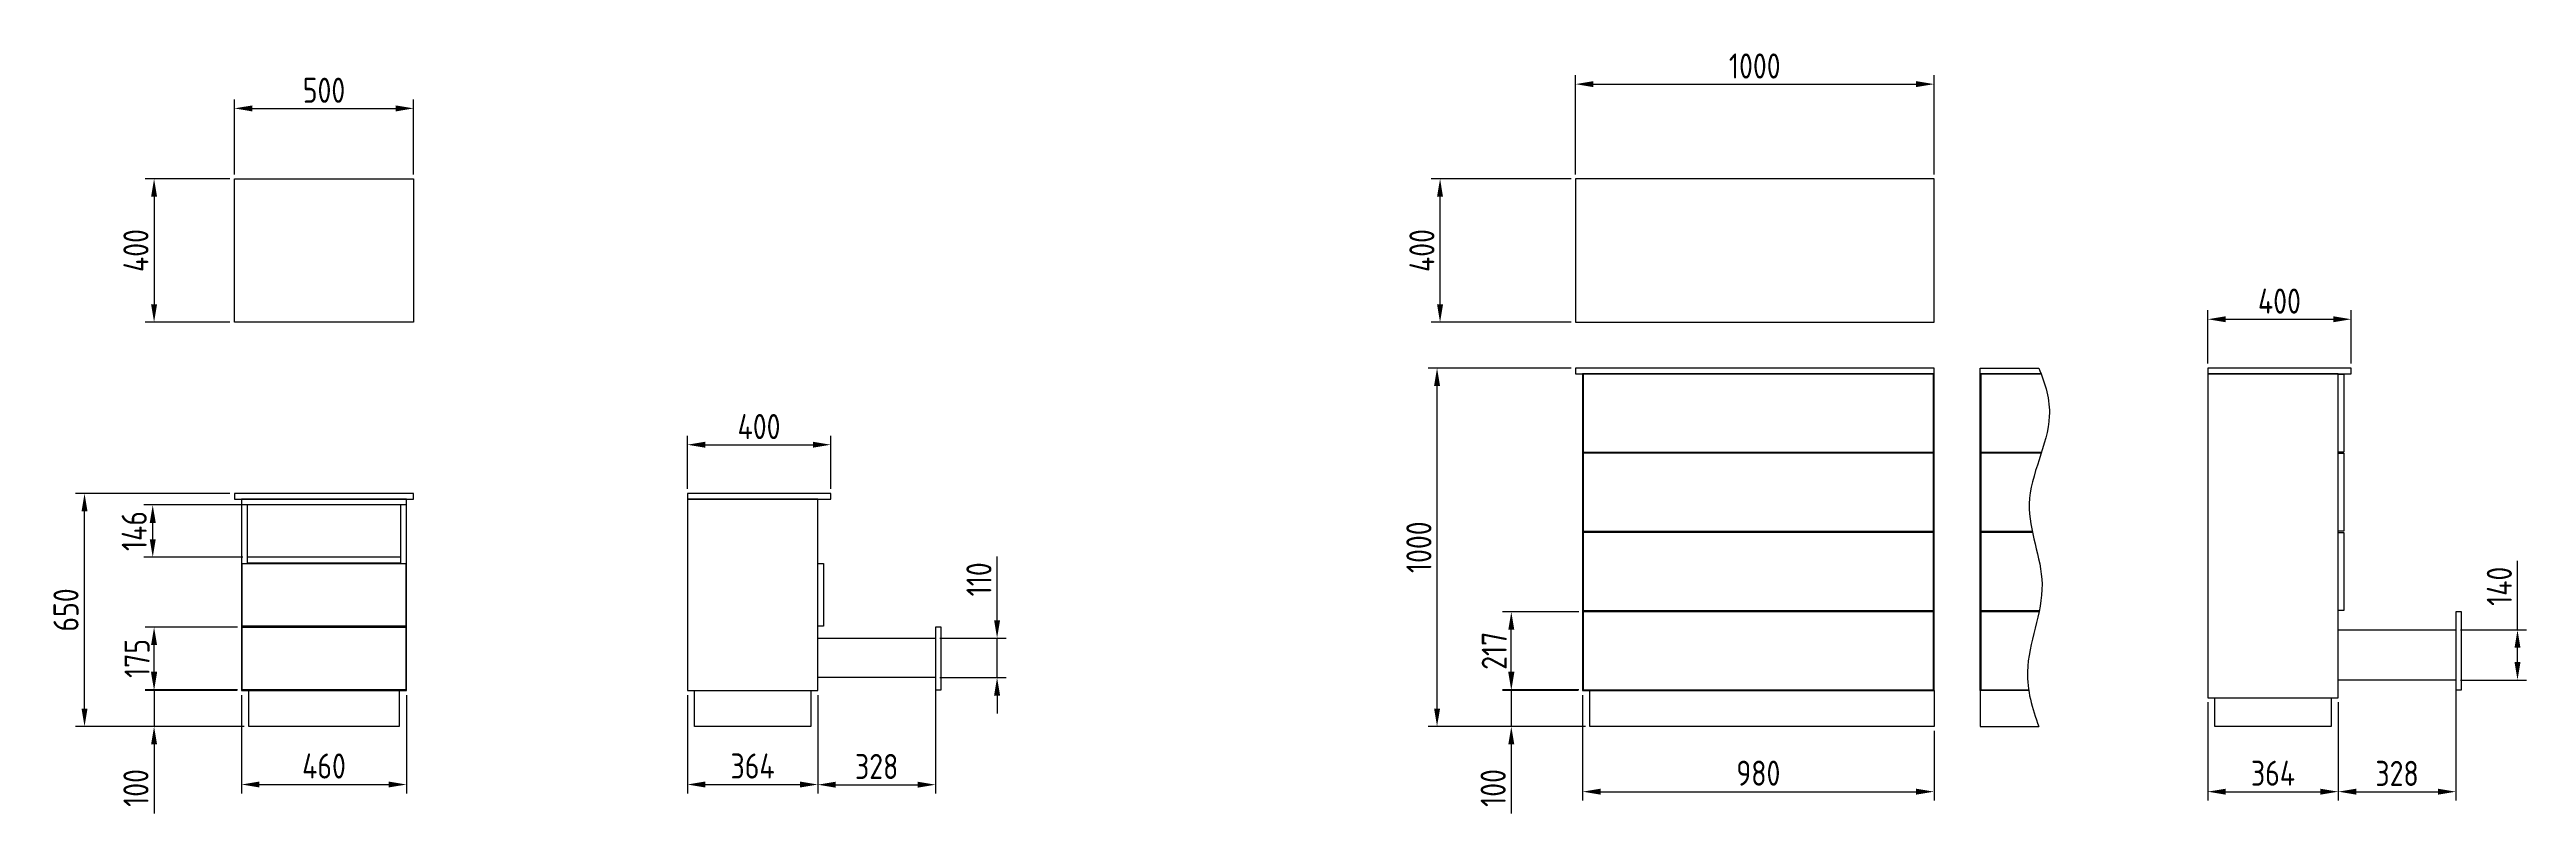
# Model space of a CAD drawing. Header units: millimetres. Extents: x 1713 to 34496, y -3951 to 7152.
# Drawn here: x 27588 to 34496, y 2553 to 4692 of the extents above; entities that cross this region are included whole.
import ezdxf

# ---------------------------------------------------------------- set-up
doc = ezdxf.new("R2010")
doc.units = ezdxf.units.MM
doc.layers.add('awcad.layer.СКД_технические_средства', color=7, linetype='Continuous', lineweight=30)
doc.styles.add('awcad.labels', font='eskd.shx')
doc.dimstyles.new('awcad.dim.building', dxfattribs={"dimtxt": 3.5, "dimasz": 2.5, "dimexe": 1.25, "dimexo": 0.625, "dimtad": 1, "dimtxsty": 'awcad.labels', "dimcen": 2.5, "dimadec": 0, "dimazin": 0, "dimtfac": 1, "dimtmove": 0, "dimatfit": 3, "dimldrblk": 'NONE', "dimfxl": 1, "dimarcsym": 0})

# ---------------------------------------------------------------- blocks, each defined once
blk = doc.blocks.new('*D355')
at = {"layer": 'awcad.layer.СКД_технические_средства', "color": 0, "linetype": 'ByBlock', "lineweight": -2, "transparency": 16777216}
for p, q in [((28103.8, 4343.9), (28103.8, 4552.9)), ((28153.8, 4527.9), (28553.8, 4527.9)), ((28603.8, 4343.9), (28603.8, 4552.9))]:
    blk.add_line(p, q, dxfattribs=at)
at = {"layer": 'awcad.layer.СКД_технические_средства', "color": 0, "linetype": 'ByBlock', "transparency": 16777216}
for points in [[(28153.8, 4536.2), (28153.8, 4519.5), (28103.8, 4527.9)], [(28553.8, 4536.2), (28553.8, 4519.5), (28603.8, 4527.9)]]:
    blk.add_solid(points, dxfattribs=at)
at = {"layer": 'Defpoints', "color": 0, "linetype": 'ByBlock', "transparency": 16777216}
for p in [(28603.8, 4527.9), (28103.8, 4331.4), (28603.8, 4331.4)]:
    blk.add_point(p, dxfattribs=at)
at = {"layer": 'awcad.layer.СКД_технические_средства', "color": 0, "linetype": 'ByBlock', "lineweight": -2, "transparency": 16777216, "insert": (28353.8, 4578.5), "char_height": 70, "attachment_point": 5, "style": 'awcad.labels'}
blk.add_mtext('500', dxfattribs=at)
blk = doc.blocks.new('_None')
blk = doc.blocks.new('*D352')
at = {"layer": 'awcad.layer.СКД_технические_средства', "color": 0, "linetype": 'ByBlock', "lineweight": -2, "transparency": 16777216}
for p, q in [((28091.3, 4331.4), (27854.9, 4331.4)), ((27879.9, 4281.4), (27879.9, 3981.4)), ((28091.3, 3931.4), (27854.9, 3931.4))]:
    blk.add_line(p, q, dxfattribs=at)
at = {"layer": 'awcad.layer.СКД_технические_средства', "color": 0, "linetype": 'ByBlock', "transparency": 16777216}
for points in [[(27871.5, 4281.4), (27888.2, 4281.4), (27879.9, 4331.4)], [(27871.5, 3981.4), (27888.2, 3981.4), (27879.9, 3931.4)]]:
    blk.add_solid(points, dxfattribs=at)
at = {"layer": 'Defpoints', "color": 0, "linetype": 'ByBlock', "transparency": 16777216}
for p in [(28103.8, 4331.4), (27879.9, 3931.4), (28103.8, 3931.4)]:
    blk.add_point(p, dxfattribs=at)
at = {"layer": 'awcad.layer.СКД_технические_средства', "color": 0, "linetype": 'ByBlock', "lineweight": -2, "transparency": 16777216, "insert": (27829.3, 4131.4), "char_height": 70, "attachment_point": 5, "rotation": 90, "style": 'awcad.labels'}
blk.add_mtext('400', dxfattribs=at)
blk = doc.blocks.new('*D358')
at = {"layer": 'awcad.layer.СКД_технические_средства', "color": 0, "linetype": 'ByBlock', "lineweight": -2, "transparency": 16777216}
for p, q in [((28123.8, 2891.2), (28123.8, 2616.8)), ((28583.8, 2891.2), (28583.8, 2616.8)), ((28173.8, 2641.8), (28533.8, 2641.8))]:
    blk.add_line(p, q, dxfattribs=at)
at = {"layer": 'awcad.layer.СКД_технические_средства', "color": 0, "linetype": 'ByBlock', "transparency": 16777216}
for points in [[(28173.8, 2650.1), (28173.8, 2633.5), (28123.8, 2641.8)], [(28533.8, 2650.1), (28533.8, 2633.5), (28583.8, 2641.8)]]:
    blk.add_solid(points, dxfattribs=at)
at = {"layer": 'Defpoints', "color": 0, "linetype": 'ByBlock', "transparency": 16777216}
for p in [(28123.8, 2903.7), (28583.8, 2903.7), (28583.8, 2641.8)]:
    blk.add_point(p, dxfattribs=at)
at = {"layer": 'awcad.layer.СКД_технические_средства', "color": 0, "linetype": 'ByBlock', "lineweight": -2, "transparency": 16777216, "insert": (28353.8, 2693.4), "char_height": 70, "attachment_point": 5, "style": 'awcad.labels'}
blk.add_mtext('460', dxfattribs=at)
blk = doc.blocks.new('*D349')
at = {"layer": 'awcad.layer.СКД_технические_средства', "color": 0, "linetype": 'ByBlock', "lineweight": -2, "transparency": 16777216}
for p, q in [((27879.9, 2953.7), (27879.9, 3003.7)), ((28111.3, 2903.7), (27854.9, 2903.7)), ((27879.9, 2903.7), (27879.9, 2803.7)), ((28131.3, 2803.7), (27854.9, 2803.7)), ((27879.9, 2753.7), (27879.9, 2560.6))]:
    blk.add_line(p, q, dxfattribs=at)
at = {"layer": 'awcad.layer.СКД_технические_средства', "color": 0, "linetype": 'ByBlock', "transparency": 16777216}
for points in [[(27871.5, 2953.7), (27888.2, 2953.7), (27879.9, 2903.7)], [(27871.5, 2753.7), (27888.2, 2753.7), (27879.9, 2803.7)]]:
    blk.add_solid(points, dxfattribs=at)
at = {"layer": 'Defpoints', "color": 0, "linetype": 'ByBlock', "transparency": 16777216}
for p in [(27879.9, 2903.7), (28123.8, 2903.7), (28143.8, 2803.7)]:
    blk.add_point(p, dxfattribs=at)
at = {"layer": 'awcad.layer.СКД_технические_средства', "color": 0, "linetype": 'ByBlock', "lineweight": -2, "transparency": 16777216, "insert": (27829.3, 2632.1), "char_height": 70, "attachment_point": 5, "rotation": 90, "style": 'awcad.labels'}
blk.add_mtext('100', dxfattribs=at)
blk = doc.blocks.new('*D346')
at = {"layer": 'awcad.layer.СКД_технические_средства', "color": 0, "linetype": 'ByBlock', "lineweight": -2, "transparency": 16777216}
for p, q in [((28112.8, 3080.9), (27854.9, 3080.9)), ((27879.9, 2956.2), (27879.9, 3030.9)), ((28112.8, 2906.2), (27854.9, 2906.2))]:
    blk.add_line(p, q, dxfattribs=at)
at = {"layer": 'awcad.layer.СКД_технические_средства', "color": 0, "linetype": 'ByBlock', "transparency": 16777216}
for points in [[(27871.5, 3030.9), (27888.2, 3030.9), (27879.9, 3080.9)], [(27871.5, 2956.2), (27888.2, 2956.2), (27879.9, 2906.2)]]:
    blk.add_solid(points, dxfattribs=at)
at = {"layer": 'Defpoints', "color": 0, "linetype": 'ByBlock', "transparency": 16777216}
for p in [(27879.9, 3080.9), (28125.3, 3080.9), (28125.3, 2906.2)]:
    blk.add_point(p, dxfattribs=at)
at = {"layer": 'awcad.layer.СКД_технические_средства', "color": 0, "linetype": 'ByBlock', "lineweight": -2, "transparency": 16777216, "insert": (27832.4, 2993.5), "char_height": 70, "attachment_point": 5, "rotation": 90, "style": 'awcad.labels'}
blk.add_mtext('175', dxfattribs=at)
blk = doc.blocks.new('*D340')
at = {"layer": 'awcad.layer.СКД_технические_средства', "color": 0, "linetype": 'ByBlock', "lineweight": -2, "transparency": 16777216}
for p, q in [((28127.3, 3421.7), (27851.1, 3421.7)), ((27876.1, 3326), (27876.1, 3371.7)), ((28127.3, 3276), (27851.1, 3276))]:
    blk.add_line(p, q, dxfattribs=at)
at = {"layer": 'awcad.layer.СКД_технические_средства', "color": 0, "linetype": 'ByBlock', "transparency": 16777216}
for points in [[(27867.8, 3371.7), (27884.5, 3371.7), (27876.1, 3421.7)], [(27867.8, 3326), (27884.5, 3326), (27876.1, 3276)]]:
    blk.add_solid(points, dxfattribs=at)
at = {"layer": 'Defpoints', "color": 0, "linetype": 'ByBlock', "transparency": 16777216}
for p in [(27876.1, 3421.7), (28139.8, 3421.7), (28139.8, 3276)]:
    blk.add_point(p, dxfattribs=at)
at = {"layer": 'awcad.layer.СКД_технические_средства', "color": 0, "linetype": 'ByBlock', "lineweight": -2, "transparency": 16777216, "insert": (27824.5, 3348.9), "char_height": 70, "attachment_point": 5, "rotation": 90, "style": 'awcad.labels'}
blk.add_mtext('146', dxfattribs=at)
blk = doc.blocks.new('*D361')
at = {"layer": 'awcad.layer.СКД_технические_средства', "color": 0, "linetype": 'ByBlock', "lineweight": -2, "transparency": 16777216}
for p, q in [((29367.1, 2891.2), (29367.1, 2616.8)), ((29731.1, 2891.2), (29731.1, 2616.8)), ((29417.1, 2641.8), (29681.1, 2641.8))]:
    blk.add_line(p, q, dxfattribs=at)
at = {"layer": 'awcad.layer.СКД_технические_средства', "color": 0, "linetype": 'ByBlock', "transparency": 16777216}
for points in [[(29417.1, 2650.1), (29417.1, 2633.5), (29367.1, 2641.8)], [(29681.1, 2650.1), (29681.1, 2633.5), (29731.1, 2641.8)]]:
    blk.add_solid(points, dxfattribs=at)
at = {"layer": 'Defpoints', "color": 0, "linetype": 'ByBlock', "transparency": 16777216}
for p in [(29367.1, 2903.7), (29731.1, 2903.7), (29731.1, 2641.8)]:
    blk.add_point(p, dxfattribs=at)
at = {"layer": 'awcad.layer.СКД_технические_средства', "color": 0, "linetype": 'ByBlock', "lineweight": -2, "transparency": 16777216, "insert": (29549.1, 2693.4), "char_height": 70, "attachment_point": 5, "style": 'awcad.labels'}
blk.add_mtext('364', dxfattribs=at)
blk = doc.blocks.new('*D374')
at = {"layer": 'awcad.layer.СКД_технические_средства', "color": 0, "linetype": 'ByBlock', "lineweight": -2, "transparency": 16777216}
for p, q in [((29367.1, 3466.2), (29367.1, 3614.7)), ((29767.1, 3466.2), (29767.1, 3614.7)), ((29417.1, 3589.7), (29717.1, 3589.7))]:
    blk.add_line(p, q, dxfattribs=at)
at = {"layer": 'awcad.layer.СКД_технические_средства', "color": 0, "linetype": 'ByBlock', "transparency": 16777216}
for points in [[(29417.1, 3598), (29417.1, 3581.4), (29367.1, 3589.7)], [(29717.1, 3598), (29717.1, 3581.4), (29767.1, 3589.7)]]:
    blk.add_solid(points, dxfattribs=at)
at = {"layer": 'Defpoints', "color": 0, "linetype": 'ByBlock', "transparency": 16777216}
for p in [(29767.1, 3589.7), (29367.1, 3453.7), (29767.1, 3453.7)]:
    blk.add_point(p, dxfattribs=at)
at = {"layer": 'awcad.layer.СКД_технические_средства', "color": 0, "linetype": 'ByBlock', "lineweight": -2, "transparency": 16777216, "insert": (29567.1, 3640.3), "char_height": 70, "attachment_point": 5, "style": 'awcad.labels'}
blk.add_mtext('400', dxfattribs=at)
blk = doc.blocks.new('*D378')
at = {"layer": 'awcad.layer.СКД_технические_средства', "color": 0, "linetype": 'ByBlock', "lineweight": -2, "transparency": 16777216}
for p, q in [((30059.1, 2927.6), (30059.1, 2616.3)), ((29731.1, 2871.2), (29731.1, 2616.3)), ((29781.1, 2641.3), (30009.1, 2641.3))]:
    blk.add_line(p, q, dxfattribs=at)
at = {"layer": 'awcad.layer.СКД_технические_средства', "color": 0, "linetype": 'ByBlock', "transparency": 16777216}
for points in [[(29781.1, 2649.6), (29781.1, 2632.9), (29731.1, 2641.3)], [(30009.1, 2649.6), (30009.1, 2632.9), (30059.1, 2641.3)]]:
    blk.add_solid(points, dxfattribs=at)
at = {"layer": 'Defpoints', "color": 0, "linetype": 'ByBlock', "transparency": 16777216}
for p in [(30059.1, 2940.1), (29731.1, 2883.7), (30059.1, 2641.3)]:
    blk.add_point(p, dxfattribs=at)
at = {"layer": 'awcad.layer.СКД_технические_средства', "color": 0, "linetype": 'ByBlock', "lineweight": -2, "transparency": 16777216, "insert": (29895.1, 2692.1), "char_height": 70, "attachment_point": 5, "style": 'awcad.labels'}
blk.add_mtext('328', dxfattribs=at)
blk = doc.blocks.new('*D382')
at = {"layer": 'awcad.layer.СКД_технические_средства', "color": 0, "linetype": 'ByBlock', "lineweight": -2, "transparency": 16777216}
for p, q in [((30231, 3100.1), (30231, 3278.2)), ((30071.6, 3050.1), (30256, 3050.1)), ((30231, 2940.1), (30231, 3050.1)), ((30071.6, 2940.1), (30256, 2940.1)), ((30231, 2890.1), (30231, 2840.1))]:
    blk.add_line(p, q, dxfattribs=at)
at = {"layer": 'awcad.layer.СКД_технические_средства', "color": 0, "linetype": 'ByBlock', "transparency": 16777216}
for points in [[(30222.6, 3100.1), (30239.3, 3100.1), (30231, 3050.1)], [(30222.6, 2890.1), (30239.3, 2890.1), (30231, 2940.1)]]:
    blk.add_solid(points, dxfattribs=at)
at = {"layer": 'Defpoints', "color": 0, "linetype": 'ByBlock', "transparency": 16777216}
for p in [(30059.1, 3050.1), (30231, 3050.1), (30059.1, 2940.1)]:
    blk.add_point(p, dxfattribs=at)
at = {"layer": 'awcad.layer.СКД_технические_средства', "color": 0, "linetype": 'ByBlock', "lineweight": -2, "transparency": 16777216, "insert": (30180.4, 3214.2), "char_height": 70, "attachment_point": 5, "rotation": 90, "style": 'awcad.labels'}
blk.add_mtext('110', dxfattribs=at)
blk = doc.blocks.new('*D385')
at = {"layer": 'awcad.layer.СКД_технические_средства', "color": 0, "linetype": 'ByBlock', "lineweight": -2, "transparency": 16777216}
for p, q in [((31864.1, 2891.2), (31864.1, 2596.8)), ((32844.1, 2791.2), (32844.1, 2596.8)), ((31914.1, 2621.8), (32794.1, 2621.8))]:
    blk.add_line(p, q, dxfattribs=at)
at = {"layer": 'awcad.layer.СКД_технические_средства', "color": 0, "linetype": 'ByBlock', "transparency": 16777216}
for points in [[(31914.1, 2630.1), (31914.1, 2613.5), (31864.1, 2621.8)], [(32794.1, 2630.1), (32794.1, 2613.5), (32844.1, 2621.8)]]:
    blk.add_solid(points, dxfattribs=at)
at = {"layer": 'Defpoints', "color": 0, "linetype": 'ByBlock', "transparency": 16777216}
for p in [(31864.1, 2903.7), (32844.1, 2803.7), (32844.1, 2621.8)]:
    blk.add_point(p, dxfattribs=at)
at = {"layer": 'awcad.layer.СКД_технические_средства', "color": 0, "linetype": 'ByBlock', "lineweight": -2, "transparency": 16777216, "insert": (32354.1, 2673.4), "char_height": 70, "attachment_point": 5, "style": 'awcad.labels'}
blk.add_mtext('980', dxfattribs=at)
blk = doc.blocks.new('*D398')
at = {"layer": 'awcad.layer.СКД_технические_средства', "color": 0, "linetype": 'ByBlock', "lineweight": -2, "transparency": 16777216}
for p, q in [((31831.6, 3803.7), (31433, 3803.7)), ((31458, 2853.7), (31458, 3753.7)), ((31871.6, 2803.7), (31433, 2803.7))]:
    blk.add_line(p, q, dxfattribs=at)
at = {"layer": 'awcad.layer.СКД_технические_средства', "color": 0, "linetype": 'ByBlock', "transparency": 16777216}
for points in [[(31449.7, 3753.7), (31466.4, 3753.7), (31458, 3803.7)], [(31449.7, 2853.7), (31466.4, 2853.7), (31458, 2803.7)]]:
    blk.add_solid(points, dxfattribs=at)
at = {"layer": 'Defpoints', "color": 0, "linetype": 'ByBlock', "transparency": 16777216}
for p in [(31458, 3803.7), (31844.1, 3803.7), (31884.1, 2803.7)]:
    blk.add_point(p, dxfattribs=at)
at = {"layer": 'awcad.layer.СКД_технические_средства', "color": 0, "linetype": 'ByBlock', "lineweight": -2, "transparency": 16777216, "insert": (31407.4, 3303.7), "char_height": 70, "attachment_point": 5, "rotation": 90, "style": 'awcad.labels'}
blk.add_mtext('1000', dxfattribs=at)
blk = doc.blocks.new('*D402')
at = {"layer": 'awcad.layer.СКД_технические_средства', "color": 0, "linetype": 'ByBlock', "lineweight": -2, "transparency": 16777216}
for p, q in [((28091.3, 3453.7), (27660.9, 3453.7)), ((27685.9, 2853.7), (27685.9, 3403.7)), ((28131.3, 2803.7), (27660.9, 2803.7))]:
    blk.add_line(p, q, dxfattribs=at)
at = {"layer": 'awcad.layer.СКД_технические_средства', "color": 0, "linetype": 'ByBlock', "transparency": 16777216}
for points in [[(27677.6, 3403.7), (27694.2, 3403.7), (27685.9, 3453.7)], [(27677.6, 2853.7), (27694.2, 2853.7), (27685.9, 2803.7)]]:
    blk.add_solid(points, dxfattribs=at)
at = {"layer": 'Defpoints', "color": 0, "linetype": 'ByBlock', "transparency": 16777216}
for p in [(27685.9, 3453.7), (28103.8, 3453.7), (28143.8, 2803.7)]:
    blk.add_point(p, dxfattribs=at)
at = {"layer": 'awcad.layer.СКД_технические_средства', "color": 0, "linetype": 'ByBlock', "lineweight": -2, "transparency": 16777216, "insert": (27634.2, 3128.7), "char_height": 70, "attachment_point": 5, "rotation": 90, "style": 'awcad.labels'}
blk.add_mtext('650', dxfattribs=at)
blk = doc.blocks.new('*D406')
at = {"layer": 'awcad.layer.СКД_технические_средства', "color": 0, "linetype": 'ByBlock', "lineweight": -2, "transparency": 16777216}
for p, q in [((31853.1, 3123.7), (31640.1, 3123.7)), ((31665.1, 2956.2), (31665.1, 3073.7)), ((31853.1, 2906.2), (31640.1, 2906.2))]:
    blk.add_line(p, q, dxfattribs=at)
at = {"layer": 'awcad.layer.СКД_технические_средства', "color": 0, "linetype": 'ByBlock', "transparency": 16777216}
for points in [[(31656.8, 3073.7), (31673.4, 3073.7), (31665.1, 3123.7)], [(31656.8, 2956.2), (31673.4, 2956.2), (31665.1, 2906.2)]]:
    blk.add_solid(points, dxfattribs=at)
at = {"layer": 'Defpoints', "color": 0, "linetype": 'ByBlock', "transparency": 16777216}
for p in [(31665.1, 3123.7), (31865.6, 3123.7), (31865.6, 2906.2)]:
    blk.add_point(p, dxfattribs=at)
at = {"layer": 'awcad.layer.СКД_технические_средства', "color": 0, "linetype": 'ByBlock', "lineweight": -2, "transparency": 16777216, "insert": (31617.6, 3014.9), "char_height": 70, "attachment_point": 5, "rotation": 90, "style": 'awcad.labels'}
blk.add_mtext('217', dxfattribs=at)
blk = doc.blocks.new('*D409')
at = {"layer": 'awcad.layer.СКД_технические_средства', "color": 0, "linetype": 'ByBlock', "lineweight": -2, "transparency": 16777216}
for p, q in [((33607.4, 2871.2), (33607.4, 2596.8)), ((33971.4, 2871.2), (33971.4, 2596.8)), ((33657.4, 2621.8), (33921.4, 2621.8))]:
    blk.add_line(p, q, dxfattribs=at)
at = {"layer": 'awcad.layer.СКД_технические_средства', "color": 0, "linetype": 'ByBlock', "transparency": 16777216}
for points in [[(33657.4, 2630.1), (33657.4, 2613.5), (33607.4, 2621.8)], [(33921.4, 2630.1), (33921.4, 2613.5), (33971.4, 2621.8)]]:
    blk.add_solid(points, dxfattribs=at)
at = {"layer": 'Defpoints', "color": 0, "linetype": 'ByBlock', "transparency": 16777216}
for p in [(33607.4, 2883.7), (33971.4, 2883.7), (33971.4, 2621.8)]:
    blk.add_point(p, dxfattribs=at)
at = {"layer": 'awcad.layer.СКД_технические_средства', "color": 0, "linetype": 'ByBlock', "lineweight": -2, "transparency": 16777216, "insert": (33789.4, 2673.4), "char_height": 70, "attachment_point": 5, "style": 'awcad.labels'}
blk.add_mtext('364', dxfattribs=at)
blk = doc.blocks.new('*D415')
at = {"layer": 'awcad.layer.СКД_технические_средства', "color": 0, "linetype": 'ByBlock', "lineweight": -2, "transparency": 16777216}
for p, q in [((33607.4, 3816.2), (33607.4, 3964.7)), ((33657.4, 3939.7), (33957.4, 3939.7)), ((34007.4, 3816.2), (34007.4, 3964.7))]:
    blk.add_line(p, q, dxfattribs=at)
at = {"layer": 'awcad.layer.СКД_технические_средства', "color": 0, "linetype": 'ByBlock', "transparency": 16777216}
for points in [[(33657.4, 3948), (33657.4, 3931.4), (33607.4, 3939.7)], [(33957.4, 3948), (33957.4, 3931.4), (34007.4, 3939.7)]]:
    blk.add_solid(points, dxfattribs=at)
at = {"layer": 'Defpoints', "color": 0, "linetype": 'ByBlock', "transparency": 16777216}
for p in [(34007.4, 3939.7), (33607.4, 3803.7), (34007.4, 3803.7)]:
    blk.add_point(p, dxfattribs=at)
at = {"layer": 'awcad.layer.СКД_технические_средства', "color": 0, "linetype": 'ByBlock', "lineweight": -2, "transparency": 16777216, "insert": (33807.4, 3990.3), "char_height": 70, "attachment_point": 5, "style": 'awcad.labels'}
blk.add_mtext('400', dxfattribs=at)
blk = doc.blocks.new('*D418')
at = {"layer": 'awcad.layer.СКД_технические_средства', "color": 0, "linetype": 'ByBlock', "lineweight": -2, "transparency": 16777216}
for p, q in [((34299.4, 2920.6), (34299.4, 2596.8)), ((33971.4, 2871.2), (33971.4, 2596.8)), ((34021.4, 2621.8), (34249.4, 2621.8))]:
    blk.add_line(p, q, dxfattribs=at)
at = {"layer": 'awcad.layer.СКД_технические_средства', "color": 0, "linetype": 'ByBlock', "transparency": 16777216}
for points in [[(34021.4, 2630.1), (34021.4, 2613.5), (33971.4, 2621.8)], [(34249.4, 2630.1), (34249.4, 2613.5), (34299.4, 2621.8)]]:
    blk.add_solid(points, dxfattribs=at)
at = {"layer": 'Defpoints', "color": 0, "linetype": 'ByBlock', "transparency": 16777216}
for p in [(34299.4, 2933.1), (33971.4, 2883.7), (34299.4, 2621.8)]:
    blk.add_point(p, dxfattribs=at)
at = {"layer": 'awcad.layer.СКД_технические_средства', "color": 0, "linetype": 'ByBlock', "lineweight": -2, "transparency": 16777216, "insert": (34135.4, 2672.7), "char_height": 70, "attachment_point": 5, "style": 'awcad.labels'}
blk.add_mtext('328', dxfattribs=at)
blk = doc.blocks.new('*D421')
at = {"layer": 'awcad.layer.СКД_технические_средства', "color": 0, "linetype": 'ByBlock', "lineweight": -2, "transparency": 16777216}
for p, q in [((34471.3, 3073.1), (34471.3, 3266.2)), ((34311.9, 3073.1), (34496.3, 3073.1)), ((34471.3, 2983.1), (34471.3, 3023.1)), ((34311.9, 2933.1), (34496.3, 2933.1))]:
    blk.add_line(p, q, dxfattribs=at)
at = {"layer": 'awcad.layer.СКД_технические_средства', "color": 0, "linetype": 'ByBlock', "transparency": 16777216}
for points in [[(34463, 3023.1), (34479.6, 3023.1), (34471.3, 3073.1)], [(34463, 2983.1), (34479.6, 2983.1), (34471.3, 2933.1)]]:
    blk.add_solid(points, dxfattribs=at)
at = {"layer": 'Defpoints', "color": 0, "linetype": 'ByBlock', "transparency": 16777216}
for p in [(34299.4, 3073.1), (34471.3, 3073.1), (34299.4, 2933.1)]:
    blk.add_point(p, dxfattribs=at)
at = {"layer": 'awcad.layer.СКД_технические_средства', "color": 0, "linetype": 'ByBlock', "lineweight": -2, "transparency": 16777216, "insert": (34420.7, 3194.7), "char_height": 70, "attachment_point": 5, "rotation": 90, "style": 'awcad.labels'}
blk.add_mtext('140', dxfattribs=at)
blk = doc.blocks.new('*D426')
at = {"layer": 'awcad.layer.СКД_технические_средства', "color": 0, "linetype": 'ByBlock', "lineweight": -2, "transparency": 16777216}
for p, q in [((31831.6, 4331.4), (31441.4, 4331.4)), ((31466.4, 3981.4), (31466.4, 4281.4)), ((31831.6, 3931.4), (31441.4, 3931.4))]:
    blk.add_line(p, q, dxfattribs=at)
at = {"layer": 'awcad.layer.СКД_технические_средства', "color": 0, "linetype": 'ByBlock', "transparency": 16777216}
for points in [[(31458, 4281.4), (31474.7, 4281.4), (31466.4, 4331.4)], [(31458, 3981.4), (31474.7, 3981.4), (31466.4, 3931.4)]]:
    blk.add_solid(points, dxfattribs=at)
at = {"layer": 'Defpoints', "color": 0, "linetype": 'ByBlock', "transparency": 16777216}
for p in [(31466.4, 4331.4), (31844.1, 4331.4), (31844.1, 3931.4)]:
    blk.add_point(p, dxfattribs=at)
at = {"layer": 'awcad.layer.СКД_технические_средства', "color": 0, "linetype": 'ByBlock', "lineweight": -2, "transparency": 16777216, "insert": (31415.8, 4131.4), "char_height": 70, "attachment_point": 5, "rotation": 90, "style": 'awcad.labels'}
blk.add_mtext('400', dxfattribs=at)
blk = doc.blocks.new('*D429')
at = {"layer": 'awcad.layer.СКД_технические_средства', "color": 0, "linetype": 'ByBlock', "lineweight": -2, "transparency": 16777216}
for p, q in [((31844.1, 4343.9), (31844.1, 4620.6)), ((31894.1, 4595.6), (32794.1, 4595.6)), ((32844.1, 4343.9), (32844.1, 4620.6))]:
    blk.add_line(p, q, dxfattribs=at)
at = {"layer": 'awcad.layer.СКД_технические_средства', "color": 0, "linetype": 'ByBlock', "transparency": 16777216}
for points in [[(31894.1, 4603.9), (31894.1, 4587.3), (31844.1, 4595.6)], [(32794.1, 4603.9), (32794.1, 4587.3), (32844.1, 4595.6)]]:
    blk.add_solid(points, dxfattribs=at)
at = {"layer": 'Defpoints', "color": 0, "linetype": 'ByBlock', "transparency": 16777216}
for p in [(32844.1, 4595.6), (31844.1, 4331.4), (32844.1, 4331.4)]:
    blk.add_point(p, dxfattribs=at)
at = {"layer": 'awcad.layer.СКД_технические_средства', "color": 0, "linetype": 'ByBlock', "lineweight": -2, "transparency": 16777216, "insert": (32344.1, 4646.2), "char_height": 70, "attachment_point": 5, "style": 'awcad.labels'}
blk.add_mtext('1000', dxfattribs=at)
blk = doc.blocks.new('*D466')
at = {"layer": 'awcad.layer.СКД_технические_средства', "color": 0, "linetype": 'ByBlock', "lineweight": -2, "transparency": 16777216}
for p, q in [((31665.1, 2953.7), (31665.1, 3003.7)), ((31851.6, 2903.7), (31640.1, 2903.7)), ((31665.1, 2903.7), (31665.1, 2803.7)), ((31871.6, 2803.7), (31640.1, 2803.7)), ((31665.1, 2753.7), (31665.1, 2560.6))]:
    blk.add_line(p, q, dxfattribs=at)
at = {"layer": 'awcad.layer.СКД_технические_средства', "color": 0, "linetype": 'ByBlock', "transparency": 16777216}
for points in [[(31656.8, 2953.7), (31673.4, 2953.7), (31665.1, 2903.7)], [(31656.8, 2753.7), (31673.4, 2753.7), (31665.1, 2803.7)]]:
    blk.add_solid(points, dxfattribs=at)
at = {"layer": 'Defpoints', "color": 0, "linetype": 'ByBlock', "transparency": 16777216}
for p in [(31665.1, 2903.7), (31864.1, 2903.7), (31884.1, 2803.7)]:
    blk.add_point(p, dxfattribs=at)
at = {"layer": 'awcad.layer.СКД_технические_средства', "color": 0, "linetype": 'ByBlock', "lineweight": -2, "transparency": 16777216, "insert": (31614.5, 2632.1), "char_height": 70, "attachment_point": 5, "rotation": 90, "style": 'awcad.labels'}
blk.add_mtext('100', dxfattribs=at)

msp = doc.modelspace()

# ---------------------------------------------------------------- linework, layer by layer
for p, q in [((28103.779, 4331.412), (28603.779, 4331.412)), ((28103.779, 3931.412), (28103.779, 4331.412)), ((28603.779, 4331.412), (28603.779, 3931.412)), ((28603.779, 3931.412), (28103.779, 3931.412)), ((28583.779, 3421.683), (28123.779, 3421.683)), ((28139.779, 3421.683), (28139.779, 3258.517)), ((28567.779, 3258.517), (28567.779, 3421.683))]:
    msp.add_line(p, q)
for points in [[(31844.101, 3931.412), (32844.101, 3931.412), (32844.101, 4331.412), (31844.101, 4331.412)], [(31844.101, 3803.683), (31844.101, 3787.683), (32844.101, 3787.683), (32844.101, 3803.683)], [(33607.413, 3803.683), (33607.413, 3787.683), (34007.413, 3787.683), (34007.413, 3803.683)], [(32844.101, 3787.683), (31864.101, 3787.683), (31864.101, 2903.683), (32844.101, 2903.683)], [(31865.601, 3569.183), (32842.601, 3569.183), (32842.601, 3786.683), (31865.601, 3786.683)], [(33971.413, 3787.683), (33607.413, 3787.683), (33607.413, 2883.683), (33971.413, 2883.683)], [(33971.413, 3786.683), (33987.413, 3786.683), (33987.413, 3569.183), (33971.413, 3569.183)], [(31865.601, 3348.183), (32842.601, 3348.183), (32842.601, 3565.683), (31865.601, 3565.683)], [(33971.413, 3565.683), (33987.413, 3565.683), (33987.413, 3348.183), (33971.413, 3348.183)], [(28103.779, 3453.683), (28103.779, 3437.683), (28603.779, 3437.683), (28603.779, 3453.683)], [(28583.779, 3437.683), (28123.779, 3437.683), (28123.779, 2903.683), (28583.779, 2903.683)], [(29367.09, 3453.683), (29367.09, 3437.683), (29767.09, 3437.683), (29767.09, 3453.683)], [(29731.09, 3437.683), (29367.09, 3437.683), (29367.09, 2903.683), (29731.09, 2903.683)], [(31865.601, 3127.183), (32842.601, 3127.183), (32842.601, 3344.683), (31865.601, 3344.683)], [(33971.413, 3344.683), (33987.413, 3344.683), (33987.413, 3127.183), (33971.413, 3127.183)], [(28125.279, 3083.85), (28125.279, 3258.517), (28582.279, 3258.517), (28582.279, 3083.85)], [(28139.779, 3260.017), (28567.779, 3260.017), (28567.779, 3276.017), (28139.779, 3276.017)], [(29747.09, 3083.85), (29731.09, 3083.85), (29731.09, 3258.517), (29747.09, 3258.517)], [(31865.601, 2906.183), (32842.601, 2906.183), (32842.601, 3123.683), (31865.601, 3123.683)], [(34299.413, 2906.183), (34315.413, 2906.183), (34315.413, 3123.683), (34299.413, 3123.683)], [(28125.279, 3080.85), (28582.279, 3080.85), (28582.279, 2906.183), (28125.279, 2906.183)], [(30059.09, 2940.129), (29731.09, 2940.129), (29731.09, 3050.129), (30059.09, 3050.129)], [(30059.09, 2906.183), (30075.09, 2906.183), (30075.09, 3080.85), (30059.09, 3080.85)], [(34299.413, 2933.129), (33971.413, 2933.129), (33971.413, 3073.129), (34299.413, 3073.129)], [(28563.779, 2903.683), (28563.779, 2803.683), (28143.779, 2803.683), (28143.779, 2903.683)], [(29711.09, 2903.683), (29711.09, 2803.683), (29387.09, 2803.683), (29387.09, 2903.683)], [(32844.101, 2903.683), (32844.101, 2803.683), (31884.101, 2803.683), (31884.101, 2903.683)], [(33951.413, 2883.683), (33951.413, 2803.683), (33627.413, 2803.683), (33627.413, 2883.683)]]:
    msp.add_lwpolyline(points, close=True)
for points in [[(33142.417, 3787.683), (32972.918, 3787.683), (32972.918, 3803.683), (33135.894, 3803.683)], [(33108.183, 2903.683), (32972.918, 2903.683), (32972.918, 3787.683), (33142.417, 3787.683)], [(33142.805, 3786.683), (32974.418, 3786.683), (32974.418, 3569.183), (33144.091, 3569.183)], [(33142.973, 3565.683), (32974.418, 3565.683), (32974.418, 3348.183), (33117.916, 3348.183)], [(33118.661, 3344.683), (32974.418, 3344.683), (32974.418, 3127.183), (33137.471, 3127.183)], [(33136.759, 3123.683), (32974.418, 3123.683), (32974.418, 2906.183), (33107.794, 2906.183)], [(33108.183, 2903.683), (32972.918, 2903.683), (32972.918, 2803.683), (33136.399, 2803.683)]]:
    msp.add_lwpolyline(points)
msp.add_open_spline([(33135.894, 3803.683), (33154.796, 3759.252), (33190.291, 3635.179), (33066.798, 3433.2), (33183.733, 3194.173), (33080.758, 2984.862), (33117.415, 2854.304), (33136.399, 2803.683)], degree=3, knots=[100.666737, 100.666737, 100.666737, 100.666737, 241.61644486, 492.43955228, 719.36332173, 967.21500658, 1125.02106302, 1125.02106302, 1125.02106302, 1125.02106302])

# ---------------------------------------------------------------- dimensions: what is measured, and where the dimension line sits
at = {"layer": 'awcad.layer.СКД_технические_средства', "color": 253, "linetype": 'ByBlock', "lineweight": -2}
for base, p1, p2, picture, middle in [((32844.101, 4595.604), (31844.101, 4331.412), (32844.101, 4331.412), '*D429', (32344.101, 4646.211)), ((28603.779, 4527.872), (28103.779, 4331.412), (28603.779, 4331.412), '*D355', (28353.779, 4578.479)), ((34007.413, 3939.707), (33607.413, 3803.683), (34007.413, 3803.683), '*D415', (33807.413, 3990.313)), ((29767.09, 3589.707), (29367.09, 3453.683), (29767.09, 3453.683), '*D374', (29567.09, 3640.313)), ((28583.779, 2641.795), (28123.779, 2903.683), (28583.779, 2903.683), '*D358', (28353.779, 2693.437)), ((29731.09, 2641.795), (29367.09, 2903.683), (29731.09, 2903.683), '*D361', (29549.09, 2693.437)), ((30059.09, 2641.254), (29731.09, 2883.683), (30059.09, 2940.129), '*D378', (29895.09, 2692.12)), ((32844.101, 2621.795), (31864.101, 2903.683), (32844.101, 2803.683), '*D385', (32354.101, 2673.437)), ((34299.413, 2621.795), (33971.413, 2883.683), (34299.413, 2933.129), '*D418', (34135.413, 2672.66)), ((33971.413, 2621.795), (33607.413, 2883.683), (33971.413, 2883.683), '*D409', (33789.413, 2673.437))]:
    dim = msp.add_linear_dim(base=base, p1=p1, p2=p2, dimstyle='awcad.dim.building', dxfattribs=at)
    dim.commit()
    dim.dimension.update_dxf_attribs({"geometry": picture, "text_midpoint": middle})
for base, p1, p2, picture, middle in [((27879.875, 3931.412), (28103.779, 4331.412), (28103.779, 3931.412), '*D352', (27829.269, 4131.412)), ((31466.363, 4331.412), (31844.101, 3931.412), (31844.101, 4331.412), '*D426', (31415.756, 4131.412)), ((31458.029, 3803.683), (31884.101, 2803.683), (31844.101, 3803.683), '*D398', (31407.423, 3303.683)), ((27685.89, 3453.683), (28143.779, 2803.683), (28103.779, 3453.683), '*D402', (27634.248, 3128.683)), ((30230.982, 3050.129), (30059.09, 2940.129), (30059.09, 3050.129), '*D382', (30180.376, 3214.183)), ((34471.305, 3073.129), (34299.413, 2933.129), (34299.413, 3073.129), '*D421', (34420.699, 3194.683))]:
    dim = msp.add_linear_dim(base=base, p1=p1, p2=p2, angle=90, dimstyle='awcad.dim.building', dxfattribs=at)
    dim.commit()
    dim.dimension.update_dxf_attribs({"geometry": picture, "text_midpoint": middle})
for base, p1, p2, text, picture, middle in [((27876.125, 3421.683), (28139.779, 3276.017), (28139.779, 3421.683), '146', '*D340', (27824.483, 3348.85)), ((31665.098, 3123.683), (31865.601, 2906.183), (31865.601, 3123.683), '217', '*D406', (31617.598, 3014.933)), ((27879.875, 3080.85), (28125.279, 2906.183), (28125.279, 3080.85), '175', '*D346', (27832.375, 2993.517))]:
    dim = msp.add_linear_dim(base=base, p1=p1, p2=p2, angle=90, text=text, dimstyle='awcad.dim.building', dxfattribs=at)
    dim.commit()
    dim.dimension.update_dxf_attribs({"geometry": picture, "text_midpoint": middle})
for base, p1, p2, picture, middle in [((27879.875, 2903.683), (28143.779, 2803.683), (28123.779, 2903.683), '*D349', (27879.875, 2632.13)), ((31665.098, 2903.683), (31884.101, 2803.683), (31864.101, 2903.683), '*D466', (31665.098, 2632.13))]:
    dim = msp.add_linear_dim(base=base, p1=p1, p2=p2, angle=90, dimstyle='awcad.dim.building', dxfattribs=at)
    dim.commit()
    dim.dimension.update_dxf_attribs({"geometry": picture, "text_midpoint": middle, "dimtype": 160})

doc.saveas('drawing.dxf')
